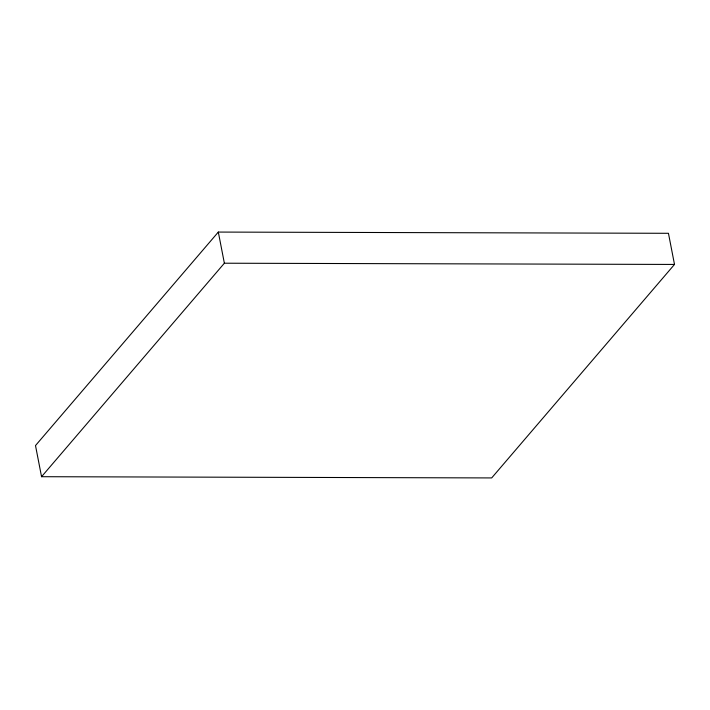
<?xml version="1.0" encoding="UTF-8"?>
<svg xmlns="http://www.w3.org/2000/svg" width="710" height="710" viewBox="0 0 710 710"><rect width="100%" height="100%" fill="white"/><g stroke="black" fill="none" stroke-linecap="round" stroke-linejoin="round"><path stroke-width="1.06" d="M218.316 232.072L35.5 445.56L41.553 476.703L491.684 477.928L674.5 264.439L668.447 233.297L218.316 232.072L224.369 263.215L41.553 476.703M224.369 263.215L674.5 264.439"/></g></svg>
